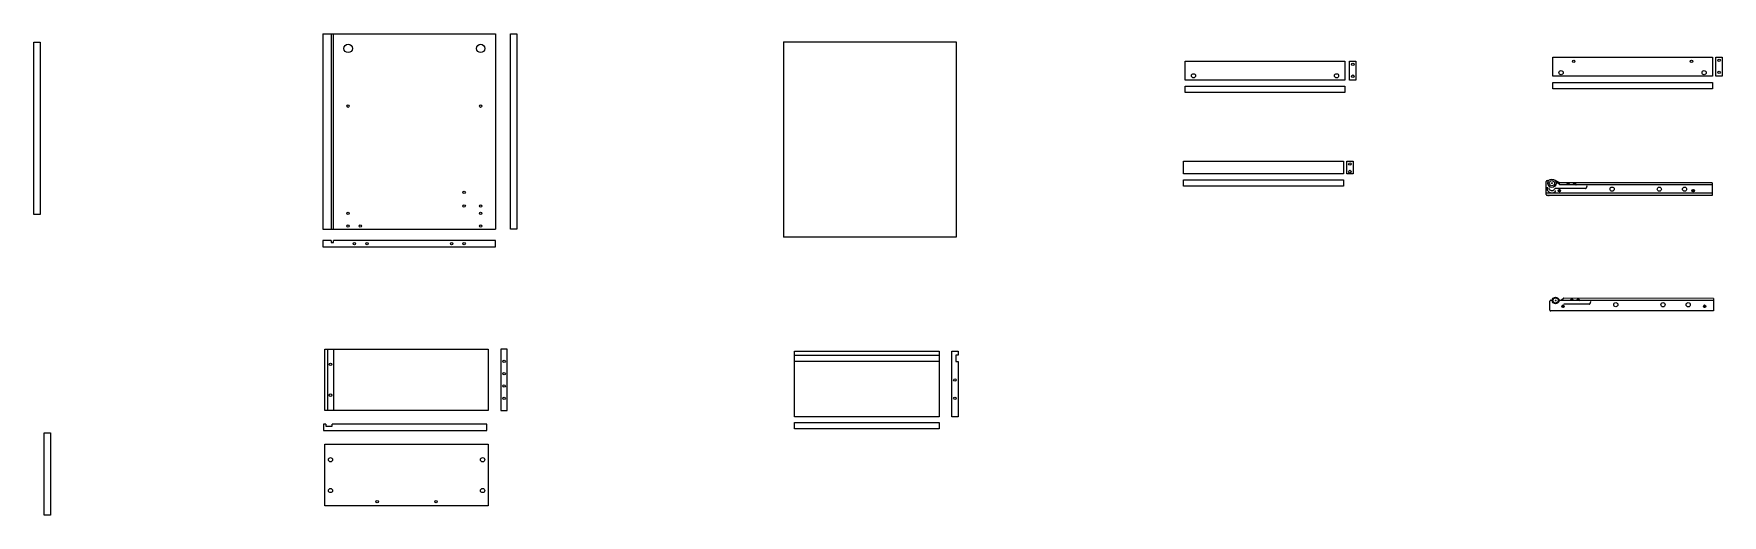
# Model space of a CAD drawing. Header units: millimetres. Extents: x 46 to 893, y 206 to 662.
# Drawn here: x 491.9 to 893.3, y 214.2 to 328.8 of the extents above; entities that cross this region are included whole.
import ezdxf

# ---------------------------------------------------------------- set-up
doc = ezdxf.new("R2010")
doc.units = ezdxf.units.MM
doc.header["$MEASUREMENT"] = 0
doc.layers.add('linee non sezionate', color=8, linetype='Continuous', lineweight=18)
doc.layers.add('viti e cerniere', color=4, linetype='Continuous', lineweight=13)

msp = doc.modelspace()

# ---------------------------------------------------------------- linework, layer by layer
at = {"layer": 'linee non sezionate'}
for p, q in [((560.65, 328.8), (601.65, 328.8)), ((560.65, 328.8), (560.65, 282.3)), ((562.65, 328.8), (562.65, 282.3)), ((563.15, 282.3), (563.15, 328.8)), ((601.65, 328.8), (601.65, 282.3)), ((605.21, 328.8), (606.71, 328.8)), ((605.21, 282.3), (605.21, 328.8)), ((606.71, 328.8), (606.71, 282.3)), ((670.17, 326.9), (711.17, 326.9)), ((670.17, 326.9), (670.17, 280.4)), ((711.17, 326.9), (711.17, 280.4)), ((765.59, 322.29), (803.59, 322.29)), ((765.59, 317.79), (765.59, 322.29)), ((803.59, 322.29), (803.59, 317.79)), ((852.97, 323.23), (890.97, 323.23)), ((852.97, 318.73), (852.97, 323.23)), ((890.97, 323.23), (890.97, 318.73)), ((803.59, 317.79), (765.59, 317.79)), ((890.97, 318.73), (852.97, 318.73)), ((560.65, 282.3), (601.65, 282.3)), ((606.71, 282.3), (605.21, 282.3)), ((560.65, 279.59), (560.65, 278.09)), ((562.65, 279.59), (560.65, 279.59)), ((560.65, 278.09), (601.65, 278.09)), ((562.65, 279.59), (562.65, 279.09)), ((562.65, 279.09), (563.15, 279.09)), ((601.65, 279.59), (563.15, 279.59)), ((563.15, 279.09), (563.15, 279.59)), ((601.65, 278.09), (601.65, 279.59)), ((711.17, 280.4), (670.17, 280.4)), ((561.71, 253.78), (561.71, 239.13)), ((563.21, 253.78), (563.21, 239.13)), ((602.97, 253.78), (602.97, 239.13)), ((604.47, 253.78), (602.97, 253.78)), ((604.47, 239.13), (604.47, 253.78)), ((710.13, 253.29), (711.63, 253.29)), ((710.13, 237.64), (710.13, 253.29)), ((711.63, 253.29), (711.63, 252.29)), ((672.73, 252.29), (707.13, 252.29)), ((707.13, 250.79), (672.73, 250.79)), ((711.63, 252.29), (711.13, 252.29)), ((711.13, 252.29), (711.13, 250.79)), ((711.13, 250.79), (711.63, 250.79)), ((711.63, 250.79), (711.63, 237.64)), ((602.97, 239.13), (604.47, 239.13)), ((711.63, 237.64), (710.13, 237.64)), ((494.41, 233.8), (495.91, 233.8)), ((494.41, 214.22), (494.41, 233.8)), ((495.91, 233.8), (495.91, 214.22)), ((561.37, 235.89), (560.76, 235.89)), ((560.76, 235.89), (560.76, 234.39)), ((560.76, 234.39), (599.63, 234.39)), ((561.37, 235.89), (561.37, 235.39)), ((561.37, 235.39), (562.87, 235.39)), ((599.63, 235.89), (562.87, 235.89)), ((562.87, 235.39), (562.87, 235.89)), ((599.63, 234.39), (599.63, 235.89)), ((672.73, 234.82), (672.73, 236.32)), ((672.73, 236.32), (707.13, 236.32)), ((707.13, 234.82), (672.73, 234.82)), ((707.13, 236.32), (707.13, 234.82)), ((495.91, 214.22), (494.41, 214.22))]:
    msp.add_line(p, q, dxfattribs=at)
for points in [[(491.93, 326.8), (493.43, 326.8), (493.43, 285.8), (491.93, 285.8), (491.93, 326.8)], [(804.71, 322.29), (806.21, 322.29), (806.21, 317.79), (804.71, 317.79), (804.71, 322.29)], [(891.77, 323.23), (893.27, 323.23), (893.27, 318.73), (891.77, 318.73), (891.77, 323.23)], [(852.97, 315.69), (852.97, 317.19), (890.97, 317.19), (890.97, 315.69), (852.97, 315.69)], [(765.59, 316.3), (803.59, 316.3), (803.59, 314.8), (765.59, 314.8), (765.59, 316.3)], [(765.23, 298.47), (803.23, 298.47), (803.23, 295.47), (765.23, 295.47), (765.23, 298.47)], [(804.02, 298.47), (805.52, 298.47), (805.52, 295.47), (804.02, 295.47), (804.02, 298.47)], [(765.23, 294.03), (803.23, 294.03), (803.23, 292.53), (765.23, 292.53), (765.23, 294.03)], [(561.1, 253.78), (599.97, 253.78), (599.97, 239.13), (561.1, 239.13), (561.1, 253.78)], [(672.73, 253.29), (707.13, 253.29), (707.13, 237.64), (672.73, 237.64), (672.73, 253.29)], [(561.1, 231.1), (599.97, 231.1), (599.97, 216.45), (561.1, 216.45), (561.1, 231.1)]]:
    msp.add_lwpolyline(points, dxfattribs=at)
at = {"layer": 'viti e cerniere'}
for p, q in [((851.43, 290.55), (851.43, 293.65)), ((851.63, 293.85), (852.01, 293.85)), ((853.57, 293.85), (853.7, 293.85)), ((854.13, 293.35), (853.78, 293.35)), ((853.8, 293.82), (854.55, 293.38)), ((854.65, 292.85), (854.13, 293.35)), ((890.87, 293.35), (854.65, 293.35)), ((856.17, 292.85), (856.62, 293.31)), ((856.3, 292.85), (856.63, 293.17)), ((856.62, 293.31), (857.12, 292.86)), ((856.63, 293.17), (856.98, 292.85)), ((857.72, 292.85), (858.18, 293.31)), ((857.86, 292.85), (858.18, 293.17)), ((858.18, 293.31), (858.67, 292.86)), ((858.18, 293.17), (858.54, 292.85)), ((890.87, 293.35), (890.87, 290.35)), ((851.83, 290.85), (851.43, 290.85)), ((853.76, 290.35), (851.63, 290.35)), ((851.77, 291.53), (851.77, 292.27)), ((853.66, 290.85), (851.83, 290.85)), ((851.96, 290.35), (852.16, 290.35)), ((852.17, 291.74), (852.17, 292.13)), ((860.74, 291.94), (853.59, 291.94)), ((890.87, 290.85), (853.66, 290.85)), ((890.87, 290.35), (853.76, 290.35)), ((854.35, 291.52), (854.35, 291.42)), ((854.51, 291.52), (854.35, 291.52)), ((854.35, 291.42), (854.51, 291.42)), ((854.61, 291.68), (854.51, 291.68)), ((854.51, 291.68), (854.51, 291.52)), ((854.61, 291.52), (854.51, 291.42)), ((854.61, 291.42), (854.51, 291.52)), ((854.51, 291.42), (854.51, 291.26)), ((854.51, 291.26), (854.61, 291.26)), ((854.61, 291.52), (854.61, 291.68)), ((854.76, 291.52), (854.61, 291.52)), ((854.61, 291.26), (854.61, 291.42)), ((854.61, 291.42), (854.76, 291.42)), ((890.87, 292.85), (854.65, 292.85)), ((854.76, 291.42), (854.76, 291.52)), ((886.14, 291.52), (886.14, 291.42)), ((886.3, 291.52), (886.14, 291.52)), ((886.14, 291.42), (886.3, 291.42)), ((886.4, 291.68), (886.3, 291.68)), ((886.3, 291.68), (886.3, 291.52)), ((886.4, 291.52), (886.3, 291.42)), ((886.4, 291.42), (886.3, 291.52)), ((886.3, 291.42), (886.3, 291.26)), ((886.3, 291.26), (886.4, 291.26)), ((886.4, 291.52), (886.4, 291.68)), ((886.56, 291.52), (886.4, 291.52)), ((886.4, 291.26), (886.4, 291.42)), ((886.4, 291.42), (886.56, 291.42)), ((886.56, 291.42), (886.56, 291.52)), ((852.3, 263.04), (852.3, 265.17)), ((852.5, 265.37), (852.88, 265.37)), ((891.18, 265.34), (854.46, 265.34)), ((891.18, 265.84), (855.59, 265.85)), ((857.04, 265.34), (857.49, 265.8)), ((857.18, 265.34), (857.5, 265.66)), ((857.49, 265.8), (857.99, 265.35)), ((857.5, 265.66), (857.85, 265.34)), ((858.59, 265.34), (859.05, 265.8)), ((858.73, 265.34), (859.05, 265.66)), ((859.05, 265.8), (859.54, 265.35)), ((859.05, 265.66), (859.41, 265.34)), ((853.5, 262.84), (852.5, 262.84)), ((891.18, 262.85), (853.5, 262.84)), ((855.22, 264.01), (855.22, 263.91)), ((855.38, 264.01), (855.22, 264.01)), ((855.22, 263.91), (855.38, 263.91)), ((855.48, 264.17), (855.38, 264.17)), ((855.38, 264.17), (855.38, 264.01)), ((855.48, 264.01), (855.38, 263.91)), ((855.48, 263.91), (855.38, 264.01)), ((855.38, 263.91), (855.38, 263.75)), ((855.38, 263.75), (855.48, 263.75)), ((855.48, 264.01), (855.48, 264.17)), ((855.63, 264.01), (855.48, 264.01)), ((855.48, 263.75), (855.48, 263.91)), ((855.48, 263.91), (855.63, 263.91)), ((861.61, 264.43), (855.6, 264.46)), ((855.63, 263.91), (855.63, 264.01)), ((888.87, 264.01), (888.87, 263.91)), ((889.03, 264.01), (888.87, 264.01)), ((888.87, 263.91), (889.03, 263.91)), ((889.13, 264.17), (889.03, 264.17)), ((889.03, 264.17), (889.03, 264.01)), ((889.13, 264.01), (889.03, 263.91)), ((889.13, 263.91), (889.03, 264.01)), ((889.03, 263.91), (889.03, 263.75)), ((889.03, 263.75), (889.13, 263.75)), ((889.13, 264.01), (889.13, 264.17)), ((889.29, 264.01), (889.13, 264.01)), ((889.13, 263.75), (889.13, 263.91)), ((889.13, 263.91), (889.29, 263.91)), ((889.29, 263.91), (889.29, 264.01))]:
    msp.add_line(p, q, dxfattribs=at)
at = {"layer": 'viti e cerniere', "ltscale": 0.7}
for p, q in [((855.59, 265.85), (854.96, 265.34)), ((891.18, 265.84), (891.18, 262.85))]:
    msp.add_line(p, q, dxfattribs=at)
at = {"layer": 'viti e cerniere'}
for centre, radius in [((566.65, 325.3), 1), ((598.15, 325.3), 1), ((805.46, 321.53), 0.3), ((857.97, 322.23), 0.3), ((885.97, 322.23), 0.3), ((892.52, 322.47), 0.3), ((767.59, 318.79), 0.5), ((801.59, 318.79), 0.5), ((805.46, 318.69), 0.3), ((854.97, 319.53), 0.5), ((888.97, 319.53), 0.5), ((892.52, 319.63), 0.3), ((804.77, 297.81), 0.3), ((804.77, 296), 0.3), ((852.79, 293.23), 1), ((852.79, 293.23), 0.628), ((852.79, 293.23), 0.1), ((854.56, 291.47), 0.3), ((867.1, 291.83), 0.5), ((878.31, 291.82), 0.5), ((884.31, 291.82), 0.5), ((886.35, 291.47), 0.3), ((853.67, 265.34), 0.628), ((853.67, 265.34), 0.1), ((855.43, 263.96), 0.3), ((867.97, 264.32), 0.5), ((879.18, 264.31), 0.5), ((885.18, 264.31), 0.5), ((889.08, 263.96), 0.3), ((562.46, 250.12), 0.3), ((603.72, 250.85), 0.3), ((603.72, 247.92), 0.3), ((603.72, 244.99), 0.3), ((710.88, 246.41), 0.3), ((562.46, 242.79), 0.3), ((603.72, 242.06), 0.3), ((710.88, 242.03), 0.3), ((562.46, 227.43), 0.5), ((598.61, 227.43), 0.5), ((562.46, 220.11), 0.5), ((573.54, 217.45), 0.3), ((587.54, 217.45), 0.3), ((598.61, 220.11), 0.5)]:
    msp.add_circle(centre, radius, dxfattribs=at)
at = {"layer": 'viti e cerniere', "ltscale": 0.7}
for centre, radius in [((566.65, 311.57), 0.28), ((598.15, 311.57), 0.28), ((594.23, 291.09), 0.28), ((566.65, 286.06), 0.28), ((594.23, 287.81), 0.28), ((598.15, 287.81), 0.28), ((598.15, 286.06), 0.28), ((566.65, 283.05), 0.28), ((569.52, 283.05), 0.28), ((598.15, 283.05), 0.28), ((568.15, 278.84), 0.28), ((571.15, 278.84), 0.28), ((591.23, 278.84), 0.28), ((594.23, 278.84), 0.28), ((853.67, 265.34), 0.788)]:
    msp.add_circle(centre, radius, dxfattribs=at)
at = {"layer": 'viti e cerniere'}
for centre, radius, start, end in [((851.63, 293.65), 0.2, 90, 180), ((853.7, 293.65), 0.2, 59.427, 90), ((854.65, 293.55), 0.2, 239.427, 270), ((851.63, 290.55), 0.2, 180, 270), ((852.74, 291.97), 1.06, 204.3515, 319.9184), ((852.75, 292.28), 0.791, 222.5411, 325.154), ((853.59, 291.74), 0.2, 90, 155.2582), ((853.72, 291.17), 0.2, 90, 146.0726), ((860.74, 292.14), 0.2, 270, 306.2501), ((860.45, 292.54), 0.69, 306.2501, 26.7036), ((852.5, 265.17), 0.2, 90, 180), ((861.32, 265.03), 0.69, 306.2501, 26.7036), ((852.5, 263.04), 0.2, 180, 270), ((861.61, 264.63), 0.2, 270, 306.2501)]:
    msp.add_arc(centre, radius, start, end, dxfattribs=at)

doc.saveas('drawing.dxf')
